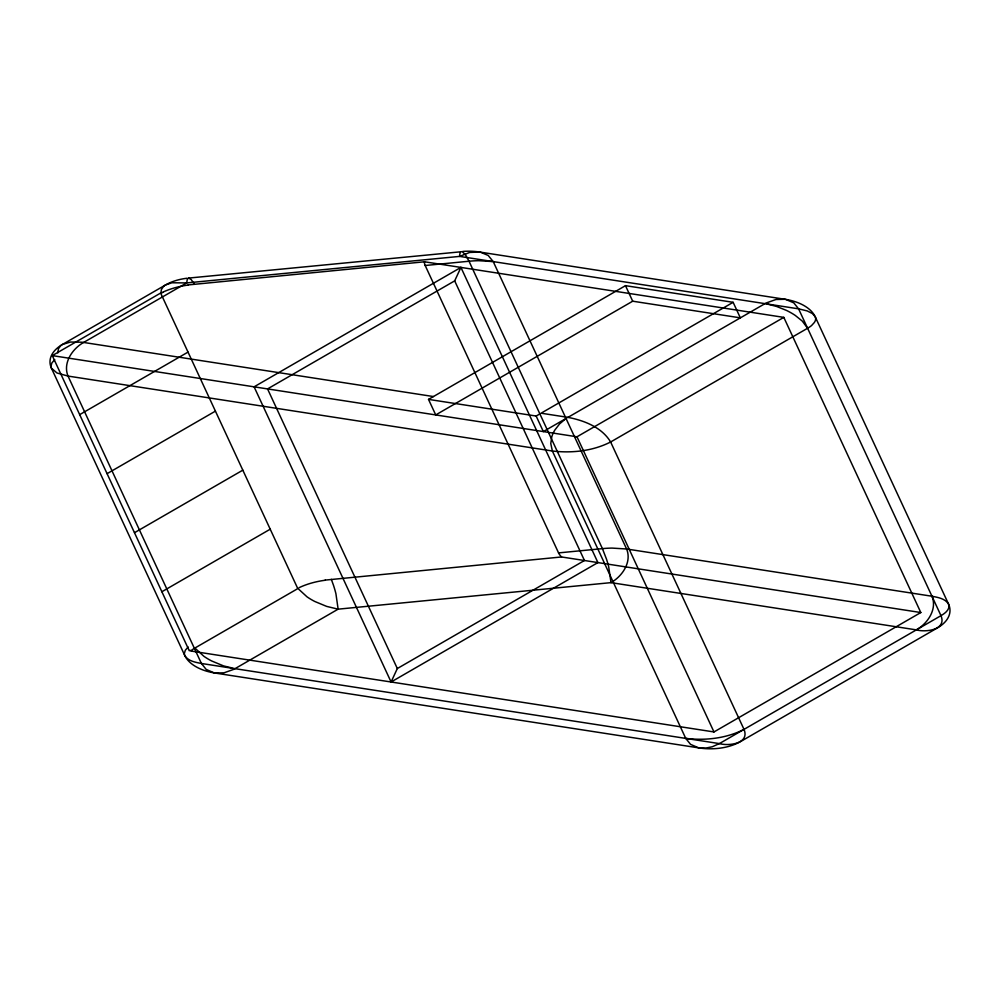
<?xml version="1.0" encoding="UTF-8"?>
<svg xmlns="http://www.w3.org/2000/svg" width="1000" height="1000" viewBox="0 0 1000 1000"><rect width="100%" height="100%" fill="white"/><g stroke="black" fill="none" stroke-linecap="round" stroke-linejoin="round"><path stroke-width="1.5" d="M391.087 682L397.325 668.538L267.55 388.913L454.675 280.875L460.925 267.413L597.913 562.587L391.087 682L254.1 386.825L460.925 267.413M460.363 252.425L459.875 253.85A43.562 25.15 0 0 0 459.613 256.4M54.763 359.6L51.9 362.9L50.963 366.175A14.488 8.363 0 0 0 51.45 368.225L184.838 655.625C188.238 661.2 195.512 662.3 201.412 663.475L231.788 668.175M188.15 647L185.338 650.212L184.35 653.5A14.512 8.375 0 0 0 184.838 655.625A42.65 24.625 0 0 0 214.988 673.037L699.338 747.962L705.75 748.112L712.262 746.762L719.388 743.6L940.987 615.662C944.9 613.375 950.575 609.325 948.55 604.087L815.163 316.688L812.412 313.562L807.262 310.95L798.587 308.837L493.225 261.6L478.625 260.688A68.138 39.337 0 0 0 469.025 261.238L425.175 265.5A18.525 10.7 0 0 1 424.5 261.788L188.188 284.925M565.363 419.025L559.587 423.913L554.825 430.075A73.575 42.475 0 0 0 551.763 436.887L550.775 443.537L552.362 451L685.75 738.4L690.55 744.362L698.625 747.837M424.538 261.788L783.812 317.375L920.812 612.537L713.975 731.95L190.65 650.987A33.6 19.4 0 0 1 194.887 648.05L297.962 588.525L306.975 596.8A73.55 42.462 0 0 0 314.812 601.487L326.662 606.4L338.125 609.163L611 582.638L916.363 629.875C927.613 623.513 937.375 609.35 931.975 596.237L626.613 549L612.013 548.088A68.138 39.337 0 0 0 602.413 548.638L558.562 552.9L425.175 265.5M79.688 414.637L188.025 352.1M107.075 473.675L215.425 411.125M134.475 532.712L242.812 470.163M428.512 399.387L625.487 285.663L733.125 302.312L740.337 317.85L632.7 301.2L435.725 414.925L428.512 399.387L536.15 416.037L539.875 413.888M161.875 591.75L270.212 529.2M733.125 302.312L541.075 413.2L567.975 417.362C584.1 420.475 601.825 427.25 610.625 441.987L744.013 729.388C749.925 743.612 728.875 746.287 719.388 743.6L235.037 668.675L223.588 665.913L211.737 661A73.55 42.462 0 0 1 203.9 656.312L194.875 648.037M566.038 418.475L543.35 431.575L536.15 416.037M567.5 417.638L766.062 303.025L775.962 299.5L785.013 299.275A42.65 24.625 0 0 1 815.163 316.688M190.162 650.263L189.275 650.775L52.287 355.613L160.625 293.062L297.613 588.225M53.663 355.825L576.987 436.788L783.812 317.375M815.288 316.663A16.488 9.525 0 0 1 814.163 322.7L811.55 325.562A34.875 20.137 0 0 1 807.6 328.25L610.625 441.987C592.85 451.05 572.013 453.338 552.362 451L68.025 376.075L57.025 373L51.45 368.225A42.65 24.625 0 0 1 62.488 344.438L165.575 284.938L171.887 282.775L186.713 282.925L459.6 256.4L492.013 261.413M397.325 668.538L584.462 560.5L454.675 280.875M459.6 256.4L469.7 252.438L479.65 252.037L785.013 299.275M744.013 729.388C726.237 738.45 705.4 740.738 685.75 738.4M163.4 292.062L160.963 293.363L161.337 289.675L163.363 286.575A14.488 8.363 0 0 1 165.562 284.925A42.65 24.625 0 0 1 186.988 278.238M480.363 252.162L488.188 255.45L493.225 261.6L626.613 549C632.013 562.112 622.25 576.275 611 582.638L608.663 566.638A318.637 183.962 0 0 0 606.5 559.175L602.413 548.638L469.025 261.238L465.525 254.862L462.275 251.65L188.425 278.1L187.237 279.488L186.713 282.925L83.637 342.438C72.387 348.8 62.625 362.962 68.025 376.075L201.412 663.475L206.2 669.438L214.275 672.913M325.175 580.1L561.538 556.962L920.812 612.537M188.65 278.062L191.238 279.6L194.338 284.163M214.988 673.037L224.037 672.812L233.938 669.287L338.125 609.163L335.925 593.737A317.625 183.375 0 0 0 333.45 585.175L331.325 579.338M916.363 629.875C925.85 632.562 946.9 629.888 940.987 615.662L798.587 308.837L793.8 302.875L785.725 299.4M433.438 396.55L82.15 342.225L70.512 342.025L62.488 344.438A14.375 8.3 0 0 0 60.725 345.688L58.438 348.713L57.888 352.875M931.975 596.237C937.875 597.413 945.138 598.513 948.55 604.087A42.65 24.625 0 0 1 937.513 627.863L740.525 741.587A42.65 24.625 0 0 1 699.338 747.962M767.062 304L776.488 306.413L786.3 310.338A73.55 42.462 0 0 1 795.275 315.438L802.275 321.087L807.6 328.263M625.487 285.663L632.7 301.2M576.987 436.788L713.975 731.95M561.562 556.95A30.787 17.775 0 0 1 558.525 552.9M462.863 251.425A42.65 24.625 0 0 1 479.65 252.037M163.25 291.962A64.825 37.425 0 0 1 188.238 285.038M299.062 587.688A63.487 36.65 0 0 1 325.238 580.237"/></g></svg>
